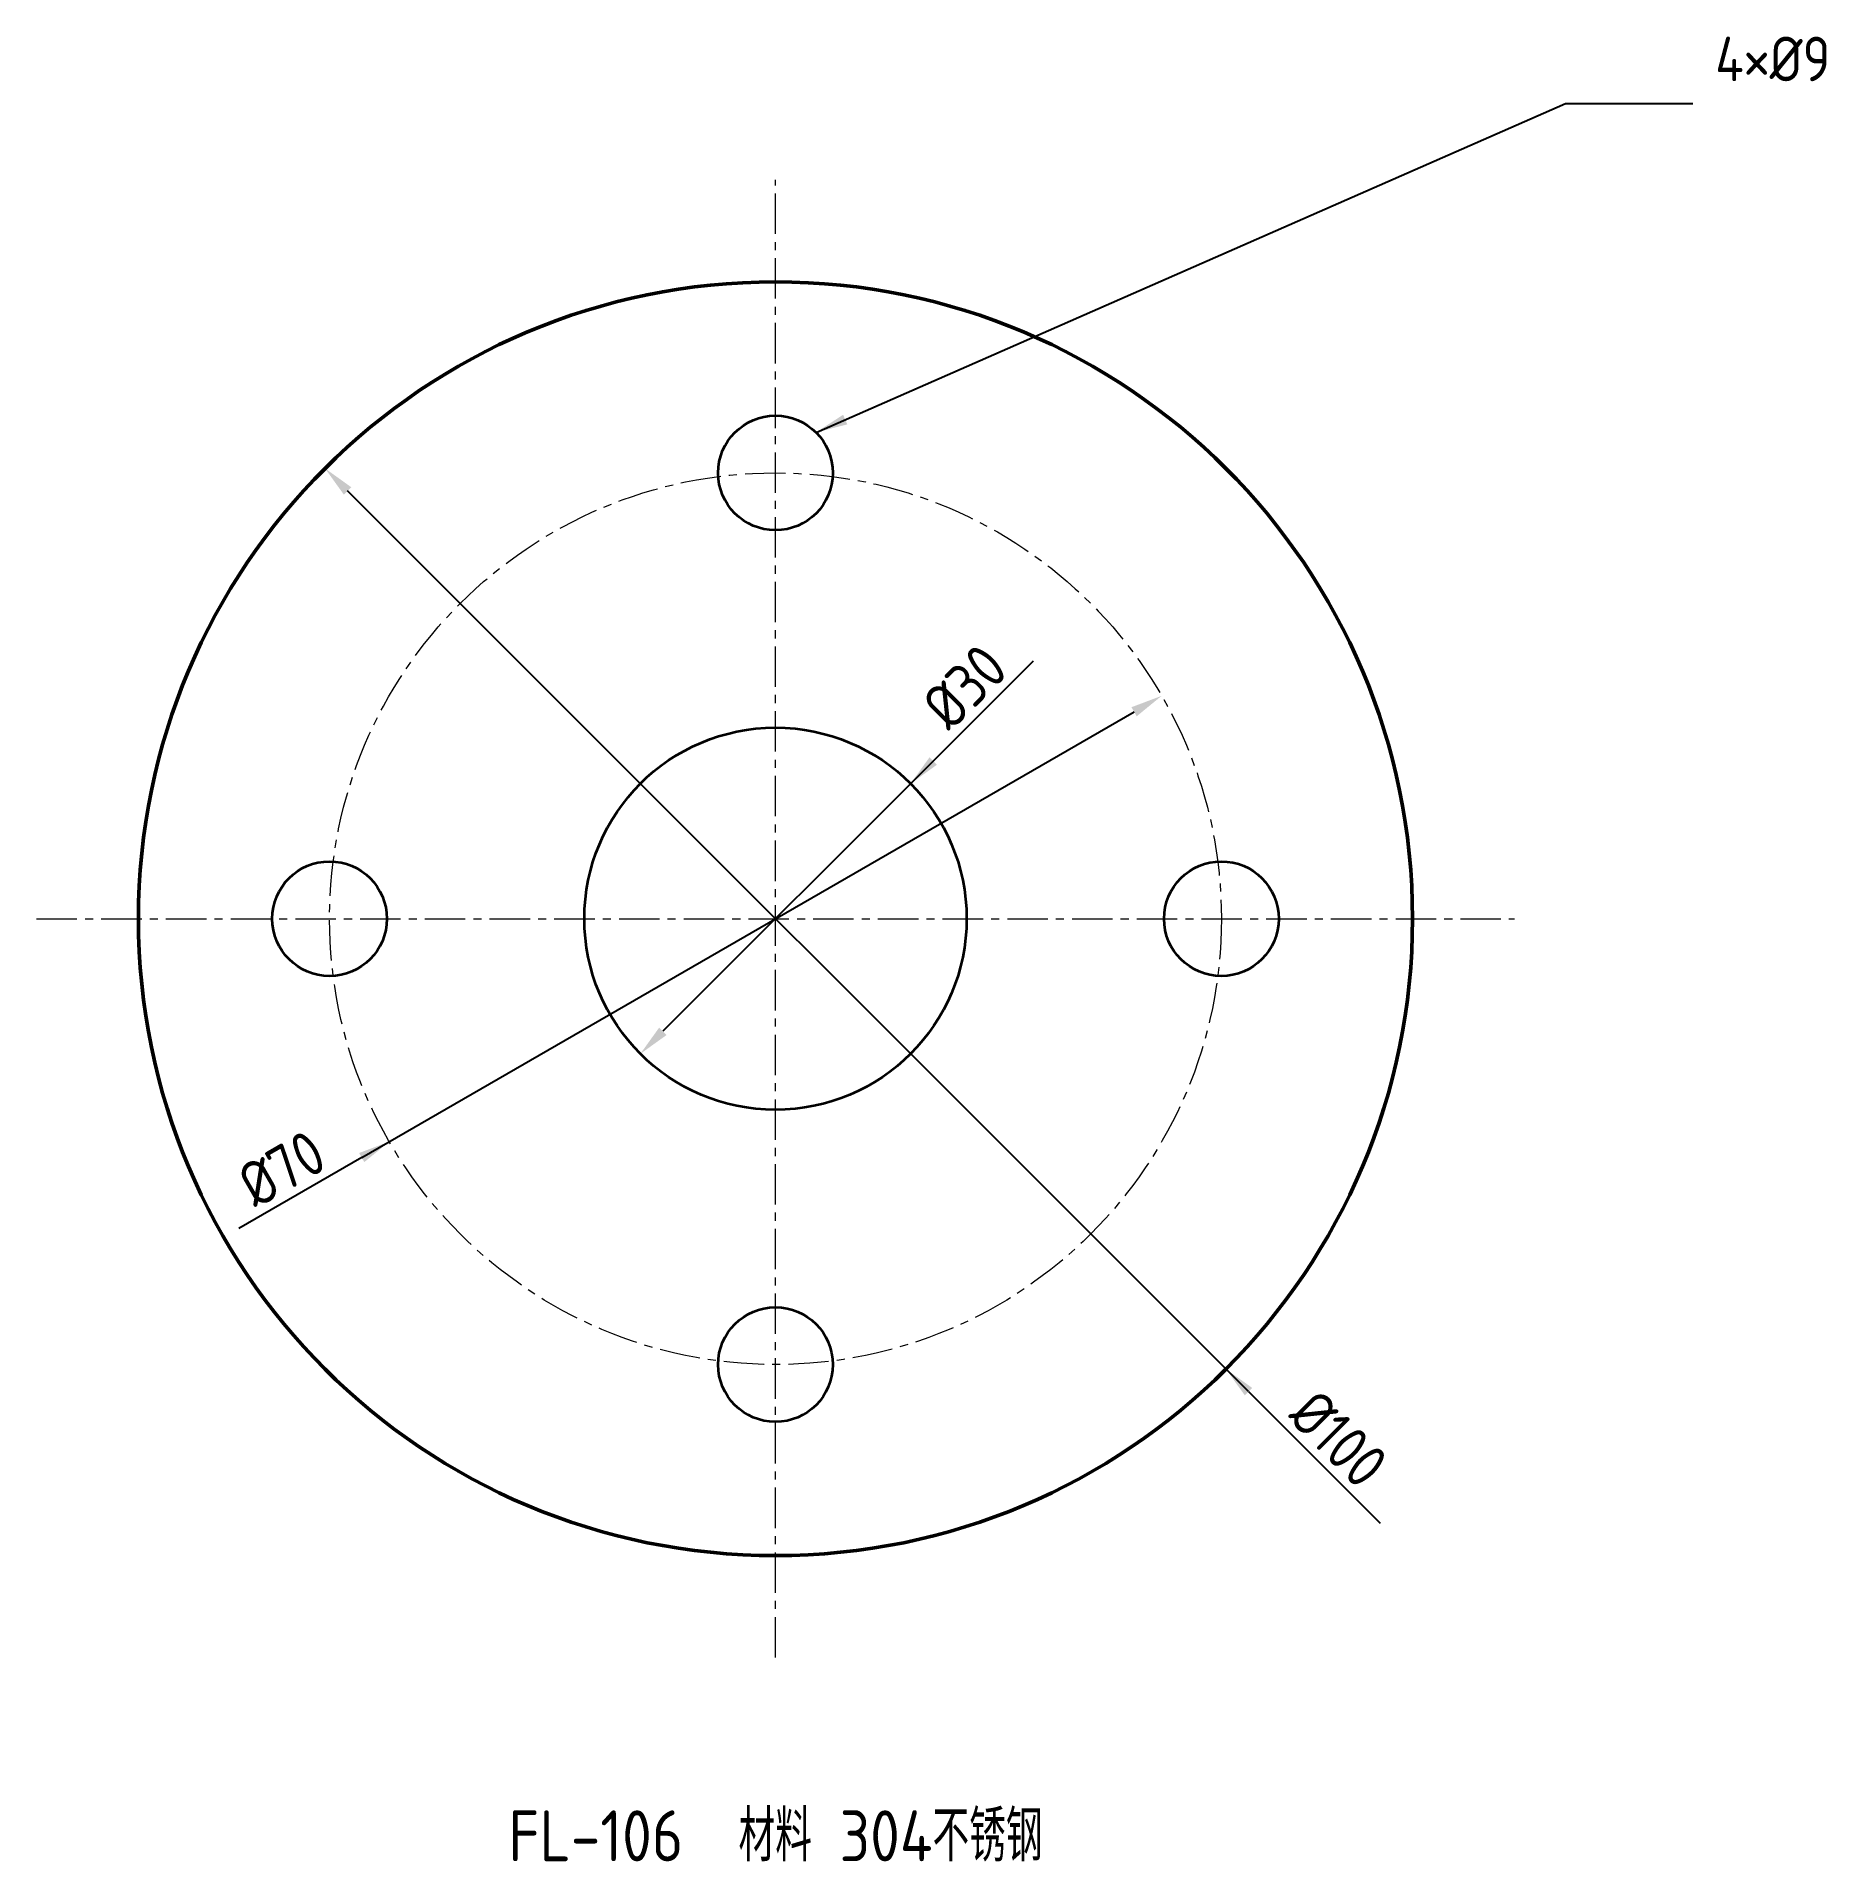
# Model space of a CAD drawing. Header units: millimetres. Extents: x -58 to 82, y -74 to 69.
import ezdxf
from ezdxf.enums import TextEntityAlignment as Align

# ---------------------------------------------------------------- set-up
doc = ezdxf.new("R2010")
doc.units = ezdxf.units.MM
doc.linetypes.add('CENTER', pattern=[5.08, 3.175, -0.635, 0.635, -0.635])
for name, color, linetype, lineweight in [('CENTER', 4, 'CENTER', 18), ('DIM', 2, 'Continuous', 18), ('HOLES', 7, 'Continuous', 35), ('OUTLINE', 7, 'Continuous', 50), ('TEXT', 7, 'Continuous', 25)]:
    doc.layers.add(name, color=color, linetype=linetype, lineweight=lineweight)
doc.styles.get("Standard").update_dxf_attribs({"font": 'gbenor.shx', "bigfont": 'gbcbig.shx'})
doc.dimstyles.new('AGENTCAD', dxfattribs={"dimtxt": 3.5, "dimasz": 2.5, "dimexe": 1.25, "dimexo": 0.625, "dimtad": 1, "dimdsep": 46, "dimtxsty": 'Standard', "dimcen": 2.5, "dimazin": 3, "dimtfac": 1, "dimtmove": 0, "dimatfit": 3})

msp = doc.modelspace()

# ---------------------------------------------------------------- linework, layer by layer
at = {"layer": 'CENTER', "linetype": 'CENTER'}
for p, q in [((0, -58), (0, 58)), ((-58, 0), (58, 0))]:
    msp.add_line(p, q, dxfattribs=at)
msp.add_circle((0, 0), 35, dxfattribs=at)
at = {"layer": 'HOLES'}
for centre, radius in [((0, 35), 4.5), ((0, 0), 15), ((-35, 0), 4.5), ((35, 0), 4.5), ((0, -35), 4.5)]:
    msp.add_circle(centre, radius, dxfattribs=at)
at = {"layer": 'OUTLINE'}
msp.add_circle((0, 0), 50, dxfattribs=at)

# ---------------------------------------------------------------- texts
at = {"layer": 'DIM', "insert": (73.75, 65.75), "char_height": 3.5, "attachment_point": 7}
msp.add_mtext('4×Ø9', dxfattribs=at)
at = {"layer": 'TEXT'}
msp.add_text('FL-106  材料 304不锈钢', height=4, dxfattribs=at).set_placement((0, -72), align=Align.MIDDLE_CENTER)

# ---------------------------------------------------------------- dimensions: what is measured, and where the dimension line sits
at = {"layer": 'DIM'}
for p1, p2 in [((-35.355, 35.355), (35.355, -35.355)), ((-10.607, -10.607), (10.607, 10.607)), ((30.311, 17.5), (-30.311, -17.5))]:
    msp.add_diameter_dim_2p(p1=p1, p2=p2, dimstyle='AGENTCAD', override={"dimtxt": 3.5}, dxfattribs=at).render()

# ---------------------------------------------------------------- leaders
msp.add_leader([(3.182, 38.182), (62, 64), (72, 64)], dimstyle='AGENTCAD', dxfattribs=at)

doc.saveas('drawing.dxf')
